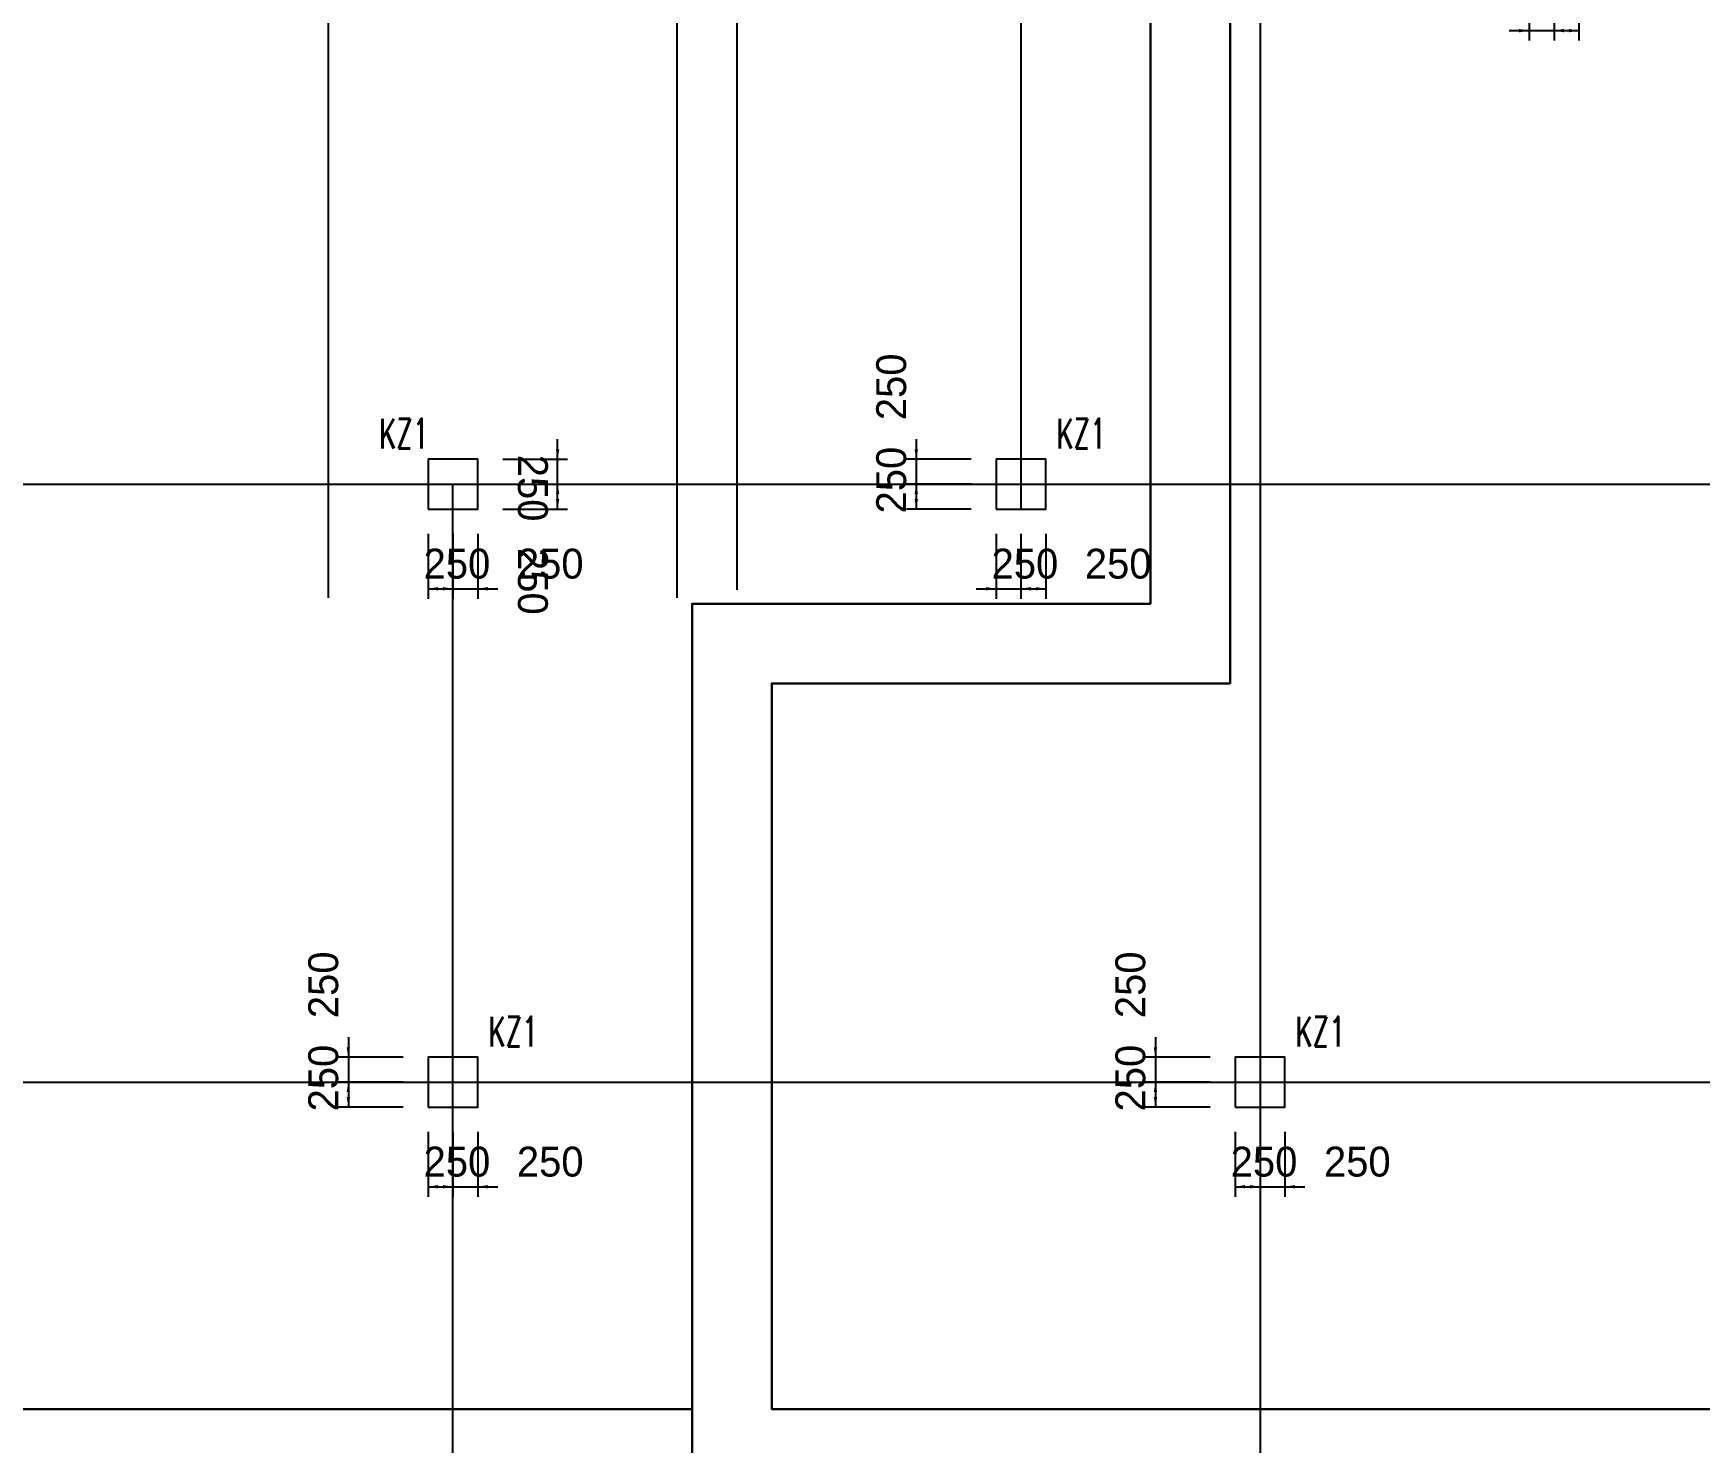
# Model space of a CAD drawing. Extents: x 387171 to 699106, y 11966 to 245688.
# Drawn here: x 520446 to 537170, y 203470 to 217611 of the extents above; entities that cross this region are included whole.
import ezdxf

# ---------------------------------------------------------------- set-up
doc = ezdxf.new("R2010")
doc.units = 0
doc.header["$LTSCALE"] = 100
doc.header["$MEASUREMENT"] = 0
for name, color, linetype in [('COLU', 7, 'Continuous'), ('DIM', 3, 'Continuous'), ('DOTE', 253, 'Continuous'), ('NUM', 7, 'Continuous'), ('Q-dote', 253, 'Continuous')]:
    doc.layers.add(name, color=color, linetype=linetype)
doc.styles.get("Standard").update_dxf_attribs({"font": 'standard'})
doc.styles.add('tk', font='tk')
doc.dimstyles.get("Standard").update_dxf_attribs({"dimtxt": 300, "dimasz": 100, "dimexe": 100, "dimexo": 250, "dimgap": 100, "dimtad": 0, "dimtoh": 1, "dimdec": 0, "dimdsep": 46, "dimcen": 0.09, "dimclrt": 7, "dimadec": 0, "dimazin": 0, "dimtfac": 1, "dimtdec": 4, "dimtofl": 0, "dimtmove": 0, "dimatfit": 3, "dimfxl": 1, "dimtolj": 1, "dimtzin": 0, "dimarcsym": 0})

# ---------------------------------------------------------------- blocks, each defined once
blk = doc.blocks.new('*D1606')
at = {"layer": 'DIM', "color": 0, "linetype": 'ByBlock', "lineweight": -2}
for p, q in [((535458, 218188), (535458, 217538)), ((535708, 218188), (535708, 217538)), ((535258, 217638), (535908, 217638))]:
    blk.add_line(p, q, dxfattribs=at)
for points in [[(535458, 217638), (535358, 217621), (535358, 217655)], [(535708, 217638), (535808, 217655), (535808, 217621)]]:
    blk.add_solid(points, dxfattribs=at)
at = {"layer": 'DIM', "color": 7, "linetype": 'Continuous', "lineweight": -2, "insert": (535748, 217888), "char_height": 300, "width": 566.67, "attachment_point": 5, "style": 'tk'}
blk.add_mtext('250', dxfattribs=at)
blk = doc.blocks.new('*D1486')
at = {"layer": 'DIM', "color": 0, "linetype": 'ByBlock', "lineweight": -2}
for p, q in [((535708, 218188), (535708, 217538)), ((535958, 218188), (535958, 217538)), ((535708, 217638), (535958, 217638))]:
    blk.add_line(p, q, dxfattribs=at)
for points in [[(535708, 217638), (535808, 217655), (535808, 217621)], [(535958, 217638), (535858, 217621), (535858, 217655)]]:
    blk.add_solid(points, dxfattribs=at)
at = {"layer": 'DIM', "color": 7, "linetype": 'Continuous', "lineweight": -2, "insert": (536684, 217888), "char_height": 300, "width": 566.67, "attachment_point": 5, "style": 'tk'}
blk.add_mtext('250', dxfattribs=at)
blk = doc.blocks.new('*D3638')
at = {"layer": 'DIM', "color": 0, "linetype": 'ByBlock', "lineweight": -2}
for p, q in [((529308, 213538), (529308, 212888)), ((529858, 213338), (529208, 213338)), ((529858, 213088), (529208, 213088))]:
    blk.add_line(p, q, dxfattribs=at)
for points in [[(529308, 213338), (529291, 213438), (529325, 213438)], [(529308, 213088), (529325, 212988), (529291, 212988)]]:
    blk.add_solid(points, dxfattribs=at)
at = {"layer": 'DIM', "color": 7, "linetype": 'Continuous', "lineweight": -2, "insert": (529058, 214064), "char_height": 300, "width": 566.67, "attachment_point": 5, "rotation": 90, "style": 'tk'}
blk.add_mtext('250', dxfattribs=at)
blk = doc.blocks.new('*D3368')
at = {"layer": 'DIM', "color": 0, "linetype": 'ByBlock', "lineweight": -2}
for p, q in [((529858, 213088), (529208, 213088)), ((529308, 213088), (529308, 212838)), ((529858, 212838), (529208, 212838))]:
    blk.add_line(p, q, dxfattribs=at)
for points in [[(529308, 213088), (529325, 212988), (529291, 212988)], [(529308, 212838), (529291, 212938), (529325, 212938)]]:
    blk.add_solid(points, dxfattribs=at)
at = {"layer": 'DIM', "color": 7, "linetype": 'Continuous', "lineweight": -2, "insert": (529058, 213128), "char_height": 300, "width": 566.67, "attachment_point": 5, "rotation": 90, "style": 'tk'}
blk.add_mtext('250', dxfattribs=at)
blk = doc.blocks.new('*D3321')
at = {"layer": 'DIM', "color": 0, "linetype": 'ByBlock', "lineweight": -2}
for p, q in [((530108, 212588), (530108, 211938)), ((530358, 212588), (530358, 211938)), ((529908, 212038), (530558, 212038))]:
    blk.add_line(p, q, dxfattribs=at)
for points in [[(530108, 212038), (530008, 212021), (530008, 212055)], [(530358, 212038), (530458, 212055), (530458, 212021)]]:
    blk.add_solid(points, dxfattribs=at)
at = {"layer": 'DIM', "color": 7, "linetype": 'Continuous', "lineweight": -2, "insert": (530398, 212288), "char_height": 300, "width": 566.67, "attachment_point": 5, "style": 'tk'}
blk.add_mtext('250', dxfattribs=at)
blk = doc.blocks.new('*D4059')
at = {"layer": 'DIM', "color": 0, "linetype": 'ByBlock', "lineweight": -2}
for p, q in [((530358, 212588), (530358, 211938)), ((530608, 212588), (530608, 211938)), ((530358, 212038), (530608, 212038))]:
    blk.add_line(p, q, dxfattribs=at)
for points in [[(530358, 212038), (530458, 212055), (530458, 212021)], [(530608, 212038), (530508, 212021), (530508, 212055)]]:
    blk.add_solid(points, dxfattribs=at)
at = {"layer": 'DIM', "color": 7, "linetype": 'Continuous', "lineweight": -2, "insert": (531334, 212288), "char_height": 300, "width": 566.67, "attachment_point": 5, "style": 'tk'}
blk.add_mtext('250', dxfattribs=at)
blk = doc.blocks.new('*D564')
at = {"layer": 'DIM', "color": 0, "linetype": 'ByBlock', "lineweight": -2}
for p, q in [((524408, 212588), (524408, 211938)), ((524658, 212588), (524658, 211938)), ((524408, 212038), (524658, 212038))]:
    blk.add_line(p, q, dxfattribs=at)
for points in [[(524408, 212038), (524508, 212055), (524508, 212021)], [(524658, 212038), (524558, 212021), (524558, 212055)]]:
    blk.add_solid(points, dxfattribs=at)
at = {"layer": 'DIM', "color": 7, "linetype": 'Continuous', "lineweight": -2, "insert": (524698, 212288), "char_height": 300, "width": 566.67, "attachment_point": 5, "style": 'tk'}
blk.add_mtext('250', dxfattribs=at)
blk = doc.blocks.new('*D305')
at = {"layer": 'DIM', "color": 0, "linetype": 'ByBlock', "lineweight": -2}
for p, q in [((524658, 212588), (524658, 211938)), ((524908, 212588), (524908, 211938)), ((524458, 212038), (525108, 212038))]:
    blk.add_line(p, q, dxfattribs=at)
for points in [[(524658, 212038), (524558, 212021), (524558, 212055)], [(524908, 212038), (525008, 212055), (525008, 212021)]]:
    blk.add_solid(points, dxfattribs=at)
at = {"layer": 'DIM', "color": 7, "linetype": 'Continuous', "lineweight": -2, "insert": (525634, 212288), "char_height": 300, "width": 566.67, "attachment_point": 5, "style": 'tk'}
blk.add_mtext('250', dxfattribs=at)
blk = doc.blocks.new('*D1158')
at = {"layer": 'DIM', "color": 0, "linetype": 'ByBlock', "lineweight": -2}
for p, q in [((525158, 213088), (525808, 213088)), ((525708, 212838), (525708, 213088)), ((525158, 212838), (525808, 212838))]:
    blk.add_line(p, q, dxfattribs=at)
for points in [[(525708, 213088), (525725, 212988), (525691, 212988)], [(525708, 212838), (525691, 212938), (525725, 212938)]]:
    blk.add_solid(points, dxfattribs=at)
at = {"layer": 'DIM', "color": 7, "linetype": 'Continuous', "lineweight": -2, "insert": (525458, 212112), "char_height": 300, "width": 566.67, "attachment_point": 5, "rotation": 270, "style": 'tk'}
blk.add_mtext('250', dxfattribs=at)
blk = doc.blocks.new('*D1037')
at = {"layer": 'DIM', "color": 0, "linetype": 'ByBlock', "lineweight": -2}
for p, q in [((525708, 212888), (525708, 213538)), ((525158, 213338), (525808, 213338)), ((525158, 213088), (525808, 213088))]:
    blk.add_line(p, q, dxfattribs=at)
for points in [[(525708, 213338), (525691, 213438), (525725, 213438)], [(525708, 213088), (525725, 212988), (525691, 212988)]]:
    blk.add_solid(points, dxfattribs=at)
at = {"layer": 'DIM', "color": 7, "linetype": 'Continuous', "lineweight": -2, "insert": (525458, 213048), "char_height": 300, "width": 566.67, "attachment_point": 5, "rotation": 270, "style": 'tk'}
blk.add_mtext('250', dxfattribs=at)
blk = doc.blocks.new('*D166')
at = {"layer": 'DIM', "color": 0, "linetype": 'ByBlock', "lineweight": -2}
for p, q in [((523608, 207538), (523608, 206888)), ((524158, 207338), (523508, 207338)), ((524158, 207088), (523508, 207088))]:
    blk.add_line(p, q, dxfattribs=at)
for points in [[(523608, 207338), (523591, 207438), (523625, 207438)], [(523608, 207088), (523625, 206988), (523591, 206988)]]:
    blk.add_solid(points, dxfattribs=at)
at = {"layer": 'DIM', "color": 7, "linetype": 'Continuous', "lineweight": -2, "insert": (523358, 208064), "char_height": 300, "width": 566.67, "attachment_point": 5, "rotation": 90, "style": 'tk'}
blk.add_mtext('250', dxfattribs=at)
blk = doc.blocks.new('*D968')
at = {"layer": 'DIM', "color": 0, "linetype": 'ByBlock', "lineweight": -2}
for p, q in [((524158, 207088), (523508, 207088)), ((523608, 207088), (523608, 206838)), ((524158, 206838), (523508, 206838))]:
    blk.add_line(p, q, dxfattribs=at)
for points in [[(523608, 207088), (523625, 206988), (523591, 206988)], [(523608, 206838), (523591, 206938), (523625, 206938)]]:
    blk.add_solid(points, dxfattribs=at)
at = {"layer": 'DIM', "color": 7, "linetype": 'Continuous', "lineweight": -2, "insert": (523358, 207128), "char_height": 300, "width": 566.67, "attachment_point": 5, "rotation": 90, "style": 'tk'}
blk.add_mtext('250', dxfattribs=at)
blk = doc.blocks.new('*D694')
at = {"layer": 'DIM', "color": 0, "linetype": 'ByBlock', "lineweight": -2}
for p, q in [((524408, 206588), (524408, 205938)), ((524658, 206588), (524658, 205938)), ((524408, 206038), (524658, 206038))]:
    blk.add_line(p, q, dxfattribs=at)
for points in [[(524408, 206038), (524508, 206055), (524508, 206021)], [(524658, 206038), (524558, 206021), (524558, 206055)]]:
    blk.add_solid(points, dxfattribs=at)
at = {"layer": 'DIM', "color": 7, "linetype": 'Continuous', "lineweight": -2, "insert": (524698, 206288), "char_height": 300, "width": 566.67, "attachment_point": 5, "style": 'tk'}
blk.add_mtext('250', dxfattribs=at)
blk = doc.blocks.new('*D624')
at = {"layer": 'DIM', "color": 0, "linetype": 'ByBlock', "lineweight": -2}
for p, q in [((524658, 206588), (524658, 205938)), ((524908, 206588), (524908, 205938)), ((524458, 206038), (525108, 206038))]:
    blk.add_line(p, q, dxfattribs=at)
for points in [[(524658, 206038), (524558, 206021), (524558, 206055)], [(524908, 206038), (525008, 206055), (525008, 206021)]]:
    blk.add_solid(points, dxfattribs=at)
at = {"layer": 'DIM', "color": 7, "linetype": 'Continuous', "lineweight": -2, "insert": (525634, 206288), "char_height": 300, "width": 566.67, "attachment_point": 5, "style": 'tk'}
blk.add_mtext('250', dxfattribs=at)
blk = doc.blocks.new('*D1419')
at = {"layer": 'DIM', "color": 0, "linetype": 'ByBlock', "lineweight": -2}
for p, q in [((531708, 207538), (531708, 206888)), ((532258, 207338), (531608, 207338)), ((532258, 207088), (531608, 207088))]:
    blk.add_line(p, q, dxfattribs=at)
for points in [[(531708, 207338), (531691, 207438), (531725, 207438)], [(531708, 207088), (531725, 206988), (531691, 206988)]]:
    blk.add_solid(points, dxfattribs=at)
at = {"layer": 'DIM', "color": 7, "linetype": 'Continuous', "lineweight": -2, "insert": (531458, 208064), "char_height": 300, "width": 566.67, "attachment_point": 5, "rotation": 90, "style": 'tk'}
blk.add_mtext('250', dxfattribs=at)
blk = doc.blocks.new('*D1145')
at = {"layer": 'DIM', "color": 0, "linetype": 'ByBlock', "lineweight": -2}
for p, q in [((532258, 207088), (531608, 207088)), ((531708, 207088), (531708, 206838)), ((532258, 206838), (531608, 206838))]:
    blk.add_line(p, q, dxfattribs=at)
for points in [[(531708, 207088), (531725, 206988), (531691, 206988)], [(531708, 206838), (531691, 206938), (531725, 206938)]]:
    blk.add_solid(points, dxfattribs=at)
at = {"layer": 'DIM', "color": 7, "linetype": 'Continuous', "lineweight": -2, "insert": (531458, 207128), "char_height": 300, "width": 566.67, "attachment_point": 5, "rotation": 90, "style": 'tk'}
blk.add_mtext('250', dxfattribs=at)
blk = doc.blocks.new('*D2189')
at = {"layer": 'DIM', "color": 0, "linetype": 'ByBlock', "lineweight": -2}
for p, q in [((532508, 206588), (532508, 205938)), ((532758, 206588), (532758, 205938)), ((532508, 206038), (532758, 206038))]:
    blk.add_line(p, q, dxfattribs=at)
for points in [[(532508, 206038), (532608, 206055), (532608, 206021)], [(532758, 206038), (532658, 206021), (532658, 206055)]]:
    blk.add_solid(points, dxfattribs=at)
at = {"layer": 'DIM', "color": 7, "linetype": 'Continuous', "lineweight": -2, "insert": (532798, 206288), "char_height": 300, "width": 566.67, "attachment_point": 5, "style": 'tk'}
blk.add_mtext('250', dxfattribs=at)
blk = doc.blocks.new('*D1850')
at = {"layer": 'DIM', "color": 0, "linetype": 'ByBlock', "lineweight": -2}
for p, q in [((532758, 206588), (532758, 205938)), ((533008, 206588), (533008, 205938)), ((532558, 206038), (533208, 206038))]:
    blk.add_line(p, q, dxfattribs=at)
for points in [[(532758, 206038), (532658, 206021), (532658, 206055)], [(533008, 206038), (533108, 206055), (533108, 206021)]]:
    blk.add_solid(points, dxfattribs=at)
at = {"layer": 'DIM', "color": 7, "linetype": 'Continuous', "lineweight": -2, "insert": (533734, 206288), "char_height": 300, "width": 566.67, "attachment_point": 5, "style": 'tk'}
blk.add_mtext('250', dxfattribs=at)
blk = doc.blocks.new('后浇带现场')
at = {"color": 6, "lineweight": 30}
for points in [[(714656, 762040), (714656, 738930), (710056, 738930), (710056, 730049), (775507, 730049), (775507, 772730)], [(715456, 762040), (715456, 738130), (710856, 738130), (710856, 730849), (774707, 730849), (774707, 772730)], [(660511, 730049), (710056, 730049), (710057, 730849), (660479, 730849)]]:
    blk.add_lwpolyline(points, dxfattribs=at)

msp = doc.modelspace()

# ---------------------------------------------------------------- linework, layer by layer
at = {"layer": 'COLU'}
for points in [[(524408.1, 212837.9), (524908.1, 212837.9), (524908.1, 213337.9), (524408.1, 213337.9)], [(530108.1, 212837.9), (530608.1, 212837.9), (530608.1, 213337.9), (530108.1, 213337.9)], [(524408.1, 206837.9), (524908.1, 206837.9), (524908.1, 207337.9), (524408.1, 207337.9)], [(532508.1, 206837.9), (533008.1, 206837.9), (533008.1, 207337.9), (532508.1, 207337.9)]]:
    msp.add_lwpolyline(points, close=True, dxfattribs=at)
at = {"layer": 'DOTE'}
for p, q in [((530358.1, 238913.1), (530358.1, 212837.9)), ((532758, 238913.1), (532758.2, 95505.2)), ((526908.1, 211945.8), (526908.1, 234364.9)), ((527508.1, 234364.9), (527508.1, 212028.2)), ((523408.1, 211945.8), (523408.1, 225587.9)), ((488717.2, 213087.9), (664518.6, 213087.9)), ((524658.1, 179087.9), (524658.1, 213087.9)), ((488958, 207087.9), (664518.6, 207087.9))]:
    msp.add_line(p, q, dxfattribs=at)
at = {"layer": 'Q-dote'}
msp.add_line((530358.1, 238913.1), (530358.1, 212837.9), dxfattribs=at)

# ---------------------------------------------------------------- block references
at = {"color": 3, "lineweight": 30}
msp.add_blockref('后浇带现场', (-182998.7, -527042.1), dxfattribs=at)

# ---------------------------------------------------------------- texts
at = {"layer": 'NUM', "color": 200, "width": 0.7}
for p in [(523917.1, 213444), (530714.1, 213444), (525014.1, 207444), (533114.1, 207444)]:
    msp.add_text('KZ1', height=300, dxfattribs=at).set_placement(p)

# ---------------------------------------------------------------- dimensions: what is measured, and where the dimension line sits
at = {"layer": 'DIM', "color": 200}
for p1, p2, picture, middle in [((535458.1, 218437.9), (535708.1, 218437.9), '*D1606', (535240, 217887.9)), ((535708.1, 218437.9), (535958.1, 218437.9), '*D1486', (536176.1, 217887.9)), ((530108.1, 213337.9), (530108.1, 213087.9), '*D3638', (529058.1, 213556)), ((524908.1, 213087.9), (524908.1, 213337.9), '*D1037', (525458.1, 213556)), ((530108.1, 213087.9), (530108.1, 212837.9), '*D3368', (529058.1, 212619.9)), ((524908.1, 212837.9), (524908.1, 213087.9), '*D1158', (525458.1, 212619.9)), ((524408.1, 212837.9), (524658.1, 212837.9), '*D564', (524190, 212287.9)), ((524658.1, 212837.9), (524908.1, 212837.9), '*D305', (525126.1, 212287.9)), ((530108.1, 212837.9), (530358.1, 212837.9), '*D3321', (529890, 212287.9)), ((530358.1, 212837.9), (530608.1, 212837.9), '*D4059', (530826.1, 212287.9)), ((524408.1, 207337.9), (524408.1, 207087.9), '*D166', (523358.1, 207556)), ((532508.1, 207337.9), (532508.1, 207087.9), '*D1419', (531458.1, 207556)), ((524408.1, 207087.9), (524408.1, 206837.9), '*D968', (523358.1, 206619.9)), ((532508.1, 207087.9), (532508.1, 206837.9), '*D1145', (531458.1, 206619.9)), ((524408.1, 206837.9), (524658.1, 206837.9), '*D694', (524190, 206287.9)), ((524658.1, 206837.9), (524908.1, 206837.9), '*D624', (525126.1, 206287.9)), ((532508.1, 206837.9), (532758.1, 206837.9), '*D2189', (532290, 206287.9)), ((532758.1, 206837.9), (533008.1, 206837.9), '*D1850', (533226.1, 206287.9))]:
    dim = msp.add_aligned_dim(p1=p1, p2=p2, distance=-800, dimstyle='Standard', dxfattribs=at)
    dim.commit()
    dim.dimension.update_dxf_attribs({"geometry": picture, "text_midpoint": middle})

doc.saveas('drawing.dxf')
